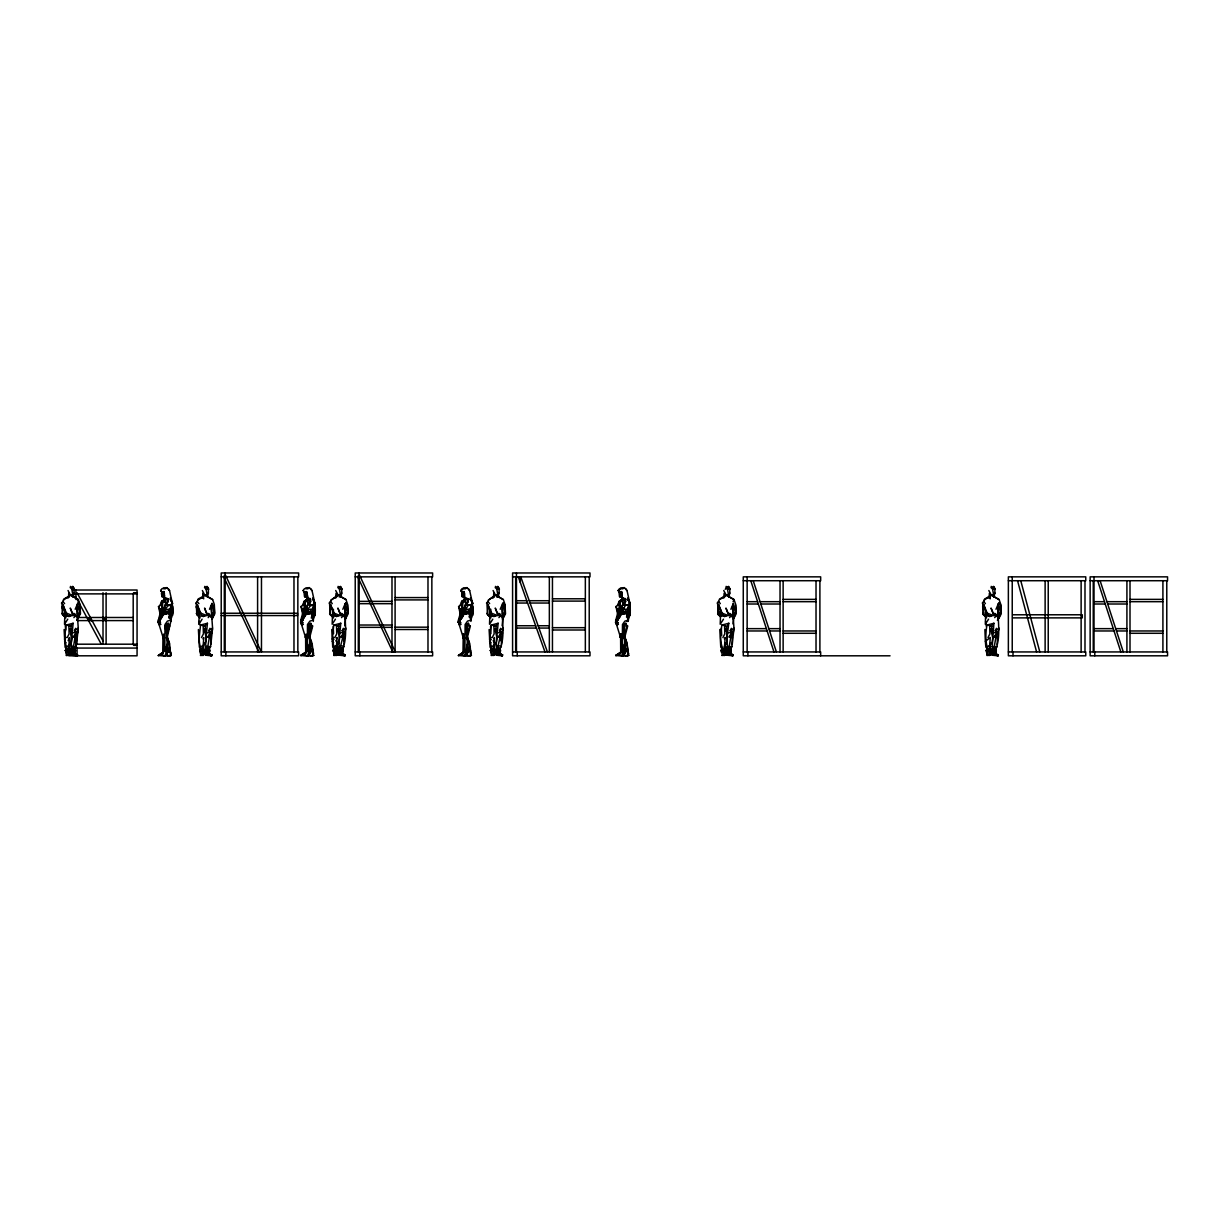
<?xml version="1.0" encoding="UTF-8"?>
<svg xmlns="http://www.w3.org/2000/svg" width="1229" height="1229" viewBox="0 0 1229 1229"><rect width="100%" height="100%" fill="white"/><g stroke="black" fill="none" stroke-linecap="round" stroke-linejoin="round"><path stroke-width="1.5" d="M69.623 651.124L70.545 651.877L70.053 653.92L69.039 655.364L67.149 655.211L65.352 650.494L65.828 649.358L68.117 649.911L68.655 648.912L69.469 637.544L68.148 640.662M333.382 612.334L333.412 609.246M490.74 612.334L490.77 609.246M64.999 611.212L65.89 617.864L62.51 614.623L62.909 604.545L64.999 611.212L64.507 624.24L67.779 619.17M200.189 617.864L196.824 614.623L197.224 604.545L199.298 611.212L198.821 624.24L202.094 619.17M332.644 611.212L333.535 617.864L330.171 614.623L330.57 604.545L332.644 611.212L332.168 624.24L335.44 619.17M490.002 611.212L490.893 617.864L487.529 614.623L487.928 604.545L490.002 611.212L489.526 624.24L492.798 619.17M720.455 616.789L718.212 614.623L718.612 604.545L720.686 611.212L720.209 624.24L723.482 619.17M986.672 617.864L983.308 614.623L983.707 604.545L985.781 611.212L985.305 624.24L988.577 619.17M64.108 629.54L65.076 647.13L67.272 649.926L68.686 655.334L70.529 653.782L77.412 655.81L74.139 652.353L72.45 652.046L72.096 649.496L73.248 647.913L75.107 648.528L75.522 650.878L74.308 653.582L77.504 654.857L77.412 655.81L71.39 655.211L71.62 653.244L76.275 646.638L76.644 637.068M201.464 655.211L199.851 651.8L200.143 649.358L204.844 651.877L203.338 655.364L201.925 654.442L200.419 655.456L203 655.334L204.844 653.782L211.711 655.81L208.438 652.353L206.749 652.046L206.395 649.496L207.547 647.913L209.406 648.528L209.821 650.878L208.623 653.582L211.818 654.857L211.711 655.81L205.689 655.211L205.934 653.244L210.589 646.638L210.958 637.068M337.284 651.124L338.19 651.877L336.685 655.364L335.271 654.442L333.75 655.456L336.347 655.334L338.19 653.782L345.057 655.81L340.756 650.387L341.969 653.582L345.165 654.857L345.057 655.81L339.035 655.211L339.281 653.244L343.936 646.638L344.304 637.068M494.642 651.124L495.548 651.877L494.043 655.364L492.645 654.442L491.124 655.456L493.705 655.334L495.548 653.782L502.415 655.81L498.114 650.387L499.327 653.582L502.523 654.857L502.415 655.81L496.393 655.211L496.639 653.244L501.294 646.638L501.662 637.068M731.347 628.311L730.226 630.707L731.762 632.213L727.568 632.95L728.812 623.272L725.709 628.987C730.149 633.872 724.173 642.828 728.428 647.483L730.011 653.582L733.206 654.857L733.098 655.81L727.076 655.211L727.322 653.244L731.977 646.638L732.346 637.068M987.947 655.211L986.334 651.8L986.626 649.358L991.327 651.877L989.821 655.364L988.408 654.442L986.902 655.456L989.483 655.334L991.327 653.782L998.194 655.81L994.922 652.353L993.232 652.046L992.878 649.496L994.031 647.913L995.889 648.528L996.304 650.878L995.106 653.582L998.301 654.857L998.194 655.81L992.172 655.211L992.417 653.244L997.072 646.638L997.441 637.068M70.161 587.57L71.728 588.906L73.248 597.064L74.047 592.962M204.475 587.57L206.042 588.906L207.563 597.064L208.362 592.962M337.821 587.57L339.388 588.906L340.909 597.064L341.708 592.962M495.179 587.57L496.746 588.906L498.267 597.064L499.066 592.962M725.863 587.57L727.43 588.906L728.951 597.064L729.749 592.962M990.958 587.57L992.525 588.906L994.046 597.064L994.845 592.962M68.855 653.429L70.053 653.92L68.701 647.837L69.331 645.087L66.043 647.099M203.154 653.429L204.367 653.92L203.015 647.837L203.784 637.544L202.939 638.834M336.5 653.429L337.714 653.92L336.362 647.837L337.13 637.544L336.285 638.834M493.874 653.429L495.072 653.92L493.72 647.837L494.488 637.544L493.643 638.834M722.375 655.103L724.726 655.364L723.313 654.442L721.807 655.456L724.726 655.364L725.755 653.92L724.403 647.837L725.171 637.544L724.327 638.834M989.637 653.429L990.851 653.92L989.499 647.837L990.267 637.544L985.366 641.338L985.858 647.13L994.292 655.287L998.301 654.857L997.472 655.81M163.672 634.072L163.242 653.306L161.89 654.796L158.249 655.564L166.683 655.472L167.774 642.613L165.393 625.73L166.622 624.209L167.19 642.06L165.531 655.963L158.649 655.18L163.518 652.031L158.249 655.564M306.144 634.072L305.729 653.306L304.377 654.796L300.736 655.564L309.17 655.472L310.261 642.613L307.88 625.73L309.109 624.209L309.677 642.06L308.018 655.963L301.12 655.18L305.99 652.031L300.736 655.564M463.779 634.072L463.364 653.306L462.012 654.796L458.371 655.564L466.805 655.472L467.896 642.613L466.267 629.294M68.624 597.094L68.747 593.069L68.624 597.094L69.285 594.59L78.333 599.583L79.993 604.422L80.484 613.793L76.659 620.384L80.162 613.056L79.793 604.945L78.195 602.778M336.27 597.094L336.393 593.069L336.27 597.094L336.93 594.59L345.994 599.583L347.638 604.422L348.145 613.793L345.61 618.602L344.75 625.73M493.628 597.094L493.766 593.069L493.628 597.094L494.304 594.59L503.352 599.583L505.011 604.422L505.503 613.793L502.968 618.602L502.108 625.73M724.311 597.094L724.449 593.069L724.311 597.094L724.987 594.59L734.036 599.583L735.695 604.422L736.186 613.793L733.652 618.602L733.006 623.948M306.635 635.577L306.513 639.126L305.222 636.991L306.405 638.204M71.39 655.211L70.529 653.782L71.174 650.817L68.117 649.911L72.619 654.996M206.933 654.996L205.381 653.26L205.473 650.817L202.432 649.911L202.954 648.912L205.473 650.817M339.035 655.211L338.19 653.782L338.82 650.817L335.778 649.911L340.279 654.996M496.393 655.211L495.548 653.782L496.178 650.817L493.136 649.911L497.637 654.996M732.376 655.81L732.837 655.042L729.826 652.353L728.136 652.046L727.783 649.496L728.935 647.913L730.794 648.528L731.209 650.878L730.011 653.582L732.376 655.81L733.206 654.857L728.321 654.996L726.769 653.26L726.861 650.817L721.531 649.358L721.239 651.8L722.852 655.211M993.416 654.996L991.864 653.26L991.957 650.817L988.915 649.911L989.437 648.912L991.957 650.817M62.51 614.623L61.942 603.562L63.893 598.969L68.409 596.587L63.432 600.09M162.151 612.242L163.872 613.317L159.801 620.199L158.787 619.646L162.151 612.242L161.813 601.181C163.795 609.231 157.266 616.451 158.664 623.933L160.922 624.47M196.824 614.623L196.256 603.562L198.207 598.969L202.724 596.587L203.062 593.069L203.676 598.861M304.638 612.242L306.359 613.317L302.288 620.199L301.274 619.646L304.638 612.242L304.3 601.181C306.267 609.231 299.753 616.451 301.151 623.933L303.409 624.47M470.43 597.847L472.766 603.27L471.706 605.052L464.946 605.175C464.716 609.338 463.794 620.046 458.893 619.646L462.273 612.242L461.92 601.181C463.901 609.231 457.388 616.451 458.786 623.933L461.044 624.47M627.789 597.847L630.124 603.27L629.064 605.052L622.304 605.175C622.074 609.338 621.167 620.046 616.267 619.646L619.631 612.242L619.293 601.181C621.259 609.231 614.746 616.451 616.144 623.933L618.402 624.47M983.308 614.623L982.739 603.562L984.69 598.969L989.207 596.587L989.545 593.069L990.159 598.861L989.207 596.587L984.229 600.09M76.536 644.411L78.164 629.279L76.736 632.489M164.071 611.858L164.824 605.175L167.067 604.468L168.542 605.667L171.584 605.052L172.459 603.777L170.324 597.847M210.85 644.411L212.479 629.279L211.035 632.489M312.796 597.847L314.947 603.777L314.071 605.052L311.029 605.667L309.554 604.468L307.311 605.175L306.559 611.858M344.197 644.411C347.484 630.754 343.813 616.943 345.334 603.439L347.346 613.025L345.61 618.602M501.555 644.411C504.842 630.754 501.171 616.943 502.692 603.439L504.704 613.025L502.968 618.602M732.238 644.411L733.867 629.279L731.716 634.087M997.333 644.411C1000.621 630.754 996.949 616.943 998.47 603.439L1000.483 613.025L997.456 620.384L1000.252 614.515M75.66 628.311L74.523 630.707L76.06 632.213L71.881 632.95L70.744 631.537L71.113 625.377L73.126 623.272L71.144 643.95L73.095 650.387L75 651.554L75.169 653.459L74.308 653.582L75.399 655.134L77.504 654.857L76.69 655.81M209.959 628.311L208.838 630.707L210.374 632.213L206.18 632.95L205.043 631.537L205.427 625.377L207.424 623.272L205.458 643.95L207.409 650.387L209.314 651.554L209.483 653.459L208.623 653.582L209.713 655.134L211.818 654.857L210.989 655.81M343.306 628.311L342.169 630.707L343.721 632.213L339.527 632.95L338.39 631.537L338.774 625.377L340.771 623.272L338.789 643.95L339.096 646.623L341.493 649.066M500.679 628.311L499.542 630.707L501.079 632.213L496.885 632.95L495.748 631.537L496.132 625.377L498.129 623.272L496.163 643.95L496.455 646.623L498.866 649.066M996.442 628.311L995.321 630.707L996.857 632.213L992.663 632.95L991.526 631.537L991.911 625.377L993.908 623.272L992.233 646.623L993.524 647.483L993.892 650.387L995.797 651.554L995.966 653.459L995.106 653.582L996.197 655.134L998.301 654.857M164.794 651.493L165.009 624.516L167.405 621.121L171.123 620.015L167.359 636.914L171.277 655.426L167.728 656.025M307.281 651.493L307.496 624.516L309.892 621.121L313.61 620.015M464.915 651.493L465.13 624.516L467.527 621.121L471.245 620.015M622.273 651.493L622.488 624.516L624.885 621.121L628.603 620.015M727.568 632.95L726.431 631.537L726.6 628.68M163.841 639.91L158.556 622.934L164.302 613.194L164.824 605.175M306.313 639.91L301.044 622.934L306.789 613.194L307.311 605.175M463.947 639.91L458.678 622.934L464.424 613.194L464.946 605.175M623.625 629.294L625.254 642.613L624.163 655.472L615.729 655.564L619.37 654.796L620.983 652.031L621.306 639.91L616.036 622.934L621.782 613.194L622.304 605.175M165.562 650.141L165.823 646.562M200.988 655.103L203.338 655.364L201.571 649.926L199.375 647.13L198.407 629.54M308.049 650.141L308.31 646.562M334.334 655.103L336.685 655.364L334.918 649.926L332.721 647.13L331.753 629.54M491.692 655.103L494.043 655.364L492.276 649.926L490.079 647.13L489.111 629.54M724.542 653.429L725.755 653.92L726.231 651.877L723.82 649.911L726.769 653.26L724.388 655.334L722.959 649.926L720.762 647.13L719.795 629.54M987.471 655.103L989.821 655.364L988.055 649.926C985.212 642.275 985.489 632.981 986.979 625.054L993.908 623.272M171.261 600.305C172.92 605.805 174.119 614.039 170.355 620.015M313.748 600.305C315.407 605.805 316.606 614.039 312.842 620.015M469.693 599.168L471.383 600.305C473.042 605.805 474.24 614.039 470.461 620.015M627.051 599.168L628.741 600.305C630.615 606.327 631.552 615.299 627.051 621.597M69.792 642.859L69.101 650.556L70.698 650.187L72.357 647.176L71.436 646.623L76.275 646.638M204.106 642.859L203.415 650.556L209.406 648.528L209.314 651.554L205.934 653.244C196.056 647.883 199.897 633.995 200.496 625.054L207.424 623.272M725.494 642.859L724.803 650.556L730.794 648.528L730.871 653.459L730.011 653.582M990.589 642.859L989.898 650.556L995.889 648.528L995.797 651.554L992.417 653.244L995.966 653.459M166.514 632.658L167.205 625.838L169.556 626.037L166.514 636.1M309.186 630.953L309.693 625.838L312.043 626.037L309.001 636.1M466.467 634.364L467.327 625.838L469.662 626.037L466.621 636.1M623.656 636.069L624.685 625.838L627.036 626.037L623.487 637.774L626.421 641.523L628.756 655.426L625.208 656.025M158.172 619.954L158.556 622.934L160.108 620.046L159.355 622.442L160.615 622.888L158.003 622.166L159.785 620.906L159.125 624.716L160.108 620.046L158.787 619.646L160.308 620.292M302.273 620.906L300.49 622.166L302.365 622.043L301.612 624.716L302.595 620.046L301.274 619.646L302.795 620.292M458.11 622.166L459.677 621.797L460.721 622.888L458.11 622.166L459.907 620.906L459.247 624.716L460.23 620.046L458.893 619.646M615.483 622.166L617.035 621.797L618.079 622.888L615.483 622.166L617.265 620.906L616.605 624.716L617.588 620.046L616.267 619.646M172.459 603.777L169.556 590.642L166.929 587.646L165.239 588.845L162.074 588.568L160.676 590.458L161.383 591.779L164.025 591.61L165.132 602.318L167.067 604.468L167.743 598.584L166.038 598.477L165.132 602.318L166.33 604.729L171.584 605.052L170.124 605.344M314.947 603.777L312.043 590.642L309.416 587.646L307.726 588.845L304.562 588.568L303.164 590.458L303.87 591.779L306.513 591.61L307.619 602.318L309.554 604.468L310.23 598.584L308.525 598.477L307.619 602.318L308.817 604.729L314.071 605.052L312.612 605.344M310.015 629.018L310.384 625.576M472.581 603.777L469.678 590.642L467.035 587.646L465.361 588.845L462.196 588.568L460.798 590.458L461.505 591.779L464.147 591.61L465.253 602.318L467.189 604.468L467.865 598.584L466.16 598.477L465.253 602.318L466.452 604.729L471.706 605.052L470.246 605.344M629.939 603.777L627.036 590.642L624.409 587.646L622.719 588.845L619.554 588.568L618.156 590.458L618.863 591.779L621.505 591.61L622.611 602.318L624.547 604.468L625.223 598.584L623.518 598.477L622.611 602.318L623.81 604.729L629.064 605.052L627.604 605.344M464.147 639.126L462.857 636.991L463.318 633.688M621.505 639.126L620.215 636.991L620.676 633.688M71.144 643.95L71.958 638.051L70.022 628.987L70.913 628.68M205.458 643.95L206.272 638.051L204.321 628.987L205.212 628.68M338.789 643.95L339.603 638.051L337.668 628.987L338.559 628.68M496.163 643.95L496.977 638.051L495.026 628.987L495.917 628.68M726.846 643.95L727.015 631.506M991.941 643.95L992.755 638.051L990.804 628.987L991.695 628.68M66.197 654.304L66.504 652.077L65.352 650.494L71.174 650.817M200.496 654.304L200.803 652.077L199.666 650.494L204.321 650.233L203.015 647.837M333.842 654.304L334.15 652.077L332.998 650.494L334.027 648.344M491.201 654.304L491.523 652.077L490.371 650.494L491.385 648.344M986.979 654.304L987.286 652.077L986.15 650.494L990.804 650.233L989.499 647.837M163.242 653.306L163.119 636.499M305.729 653.306L305.606 636.499M463.364 653.306L463.241 636.499M620.722 653.306L620.599 636.499M167.067 604.468L167.881 598.953L166.038 598.477L167.697 599.383M309.554 604.468L310.353 598.953L308.525 598.477L310.184 599.383M467.189 604.468L467.988 598.953L466.16 598.477L467.819 599.383M624.547 604.468L625.346 598.953L623.518 598.477L625.177 599.383M74.57 650.31L73.248 647.913L75.03 637.682L77.535 632.92L78.257 628.111L76.782 607.187L77.688 603.439L79.685 613.025L77.949 618.602M208.884 650.31L207.547 647.913L209.345 637.682L211.834 632.92L212.571 628.111L211.096 607.187L211.987 603.439L214 613.025L212.264 618.602L214.798 613.793L214.307 604.422L212.648 599.583L203.599 594.59L202.923 597.094L197.746 600.09M730.272 650.31L728.935 647.913L730.733 637.682L733.221 632.92L733.959 628.111L732.484 607.187L733.375 603.439L735.388 613.025L733.652 618.602M303.778 615.314L304.224 612.411L300.997 606.527L303.993 604.729L308.126 597.786L306.513 591.61L306.927 599.353M170.14 653.213L169.663 643.581L166.806 635.915L167.359 636.914L166.007 637.774M312.627 653.213L311.92 648.881L309.293 654.427L311.244 649.511L309.124 644.764L309.846 652.399L311.244 649.511L313.764 655.426L310.215 656.025M470.261 653.213L470.584 651.124M627.62 653.213L627.942 651.124M342.691 637.682L341.155 637.006L345.18 632.92L342.691 637.682L339.742 649.496L340.095 652.046L342.83 653.459L341.969 653.582L343.168 650.878L342.753 648.528L340.894 647.913L342.23 650.31M500.049 637.682L498.513 637.006L502.553 632.92L500.049 637.682L497.115 649.496L497.453 652.046L500.188 653.459L499.327 653.582L500.526 650.878L500.111 648.528L498.252 647.913L499.588 650.31M995.828 637.682L994.292 637.006L998.317 632.92L995.828 637.682L994.031 647.913L995.367 650.31M71.42 648.651L71.774 646.715L72.726 647.483M334.81 655.211L332.998 650.494L336.761 650.556C340.802 650.11 337.529 643.259 343.936 646.638M492.168 655.211L490.371 650.494L494.119 650.556C498.175 650.11 494.888 643.259 501.294 646.638M720.609 609.645L719.933 613.332L720.44 611.596L721.423 612.334M70.744 631.537L71.359 628.557M205.043 631.537L205.673 628.557M338.39 631.537L339.02 628.557M495.748 631.537L496.378 628.557M726.431 631.537L727.061 628.557M991.526 631.537L992.156 628.557M459.631 619.339L460.322 616.175M616.989 619.339L617.68 616.175M465.069 652.876L465.683 650.141M622.427 652.876L623.042 650.141M312.75 625.899L309.846 636.914L313.579 653.444L312.458 655.994M470.384 625.899L467.481 636.914L471.398 655.426L467.85 656.025M627.742 625.899L624.839 636.914L626.421 641.523M169.049 617.112L170.447 611.95L172.659 615.222L172.674 606.803L171.323 603.854M311.536 617.112L312.934 611.95L315.146 615.222L315.146 606.803L313.81 603.854M469.171 617.112L470.569 611.95L472.781 615.222L472.781 606.803L471.444 603.854M626.529 617.112L627.927 611.95L630.139 615.222L630.154 606.803L628.802 603.854M169.971 655.994L171.092 653.444L168.757 649.511L166.806 654.427L168.757 649.511L166.637 644.764L167.359 652.399L168.342 652.276M470.092 655.994L471.214 653.444L468.879 649.511L466.928 654.427L468.879 649.511L466.759 644.764L467.481 652.399L468.464 652.276M627.451 655.994L628.572 653.444L626.237 649.511L624.286 654.427L626.237 649.511L624.117 644.764L624.839 652.399L625.822 652.276M160.277 614.761L158.51 606.527L161.506 604.729L165.638 597.786L163.672 600.474L165.423 599.644M198.545 613.332L199.052 611.596L200.035 612.334M302.764 614.761L300.997 606.527M460.399 614.761L458.617 606.527L461.612 604.729L465.76 597.786M617.757 614.761L615.99 606.527L618.986 604.729L623.118 597.786M985.028 613.332L985.535 611.596L986.518 612.334M732.069 615.775L733.114 612.349L732.73 605.866M301.842 622.442L303.087 622.888L301.397 621.014L302.196 625.039M75.43 642.352L76.859 637.836M169.617 612.718L171.799 606.066L166.944 612.58L169.617 612.718L171.799 606.066M312.105 612.718L314.271 606.066L309.431 612.58L312.105 612.718L314.271 606.066M343.567 640.847L344.519 637.836M469.739 612.718L471.905 606.066L467.066 612.58L469.739 612.718L471.905 606.066M500.925 640.847L501.878 637.836M627.097 612.718L629.263 606.066L624.424 612.58L627.097 612.718L629.263 606.066M73.126 623.272L66.197 625.054C64.615 635.485 62.787 649.096 73.494 655.287L77.504 654.857M340.771 623.272L333.842 625.054C332.276 635.485 330.447 649.096 341.155 655.287L345.165 654.857L344.335 655.81M498.129 623.272L491.216 625.054C489.634 635.485 487.805 649.096 498.513 655.287L502.523 654.857L501.693 655.81M728.812 623.272L721.884 625.054C720.317 635.485 718.489 649.096 729.196 655.287L733.206 654.857M163.703 596.726L163.242 595.973L164.671 598.6L163.672 600.474L164.763 598.646L163.703 596.726L162.136 596.649L163.657 592.332M307.895 599.644L306.159 600.474L307.235 598.646L306.19 596.726L304.623 596.649L306.144 592.332M463.272 593.776L462.258 596.649L463.809 596.726L464.869 598.646L463.779 600.474L465.53 599.644M620.63 593.776L619.616 596.649L621.183 596.726L622.227 598.646L621.152 600.474L622.888 599.644M168.849 618.095L171.046 611.95L170.8 606.204M311.321 618.095L313.533 611.95L313.211 604.299M469.509 616.559L471.153 611.95L470.922 606.204M626.867 616.559L628.526 611.95L628.28 606.204M303.164 590.458L304.377 592.148L304.623 596.649L307.066 595.712M462.012 592.148L462.258 596.649L462.012 592.148L460.798 590.458M619.37 592.148L619.616 596.649L619.37 592.148L618.156 590.458M170.017 618.325L172.89 612.119M312.504 618.325L315.377 612.119M470.139 618.325L473.011 612.119M627.497 618.325L630.369 612.119M167.574 599.721L167.881 598.953L168.127 601.949L167.743 598.584M310.061 599.721L310.353 598.953L310.614 601.949L310.23 598.584M467.681 599.721L467.988 598.953L468.249 601.949L467.865 598.584M625.054 599.721L625.346 598.953L625.607 601.949L625.223 598.584M68.686 655.334L70.099 651.785M203 655.334L204.413 651.785M336.347 655.334L337.76 651.785M493.705 655.334L495.118 651.785M724.388 655.334L725.801 651.785M989.483 655.334L990.897 651.785M331.093 600.09L336.07 596.587L331.093 600.09L329.602 603.562L330.171 614.623M488.451 600.09L493.428 596.587L488.451 600.09L486.961 603.562L487.529 614.623M202.954 646.715L203.63 645.087L200.358 647.099M724.342 646.715L725.018 645.087M989.437 646.715L990.113 645.087L986.841 647.099M75.184 609.292L77.688 603.439M209.498 609.292L211.987 603.439M342.83 609.292L345.334 603.439M500.203 609.292L502.692 603.439M730.886 609.292L733.375 603.439M995.982 609.292L998.47 603.439M158.556 622.934L162.689 613.624L162.581 602.579L161.245 602.087L163.488 599.906M300.659 619.954L301.044 622.934L305.176 613.624L305.069 602.579L303.732 602.087L305.975 599.906M458.279 619.954L458.678 622.934L462.811 613.624L462.688 602.579L461.367 602.087L463.61 599.906M615.652 619.954L616.036 622.934L620.169 613.624L620.061 602.579L618.725 602.087L620.968 599.906M733.083 601.703L734.036 599.583L726.124 595.005L723.758 590.534M160 605.236L161.813 601.181M302.472 605.236L304.3 601.181M344.381 632.489L345.825 629.279M460.107 605.236L461.92 601.181M501.739 632.489L503.183 629.279M617.465 605.236L619.293 601.181M997.518 632.489L998.962 629.279M74.262 648.927L73.141 651.401L72.096 649.496M208.577 648.927L207.44 651.401L206.395 649.496M341.923 648.927L340.786 651.401L339.742 649.496M499.281 648.927L498.144 651.401L497.115 649.496M729.965 648.927L728.828 651.401L727.783 649.496M995.06 648.927L993.923 651.401L992.878 649.496M204.997 650.187L206.749 652.046L204.859 650.371L206.672 647.176L205.75 646.623L210.589 646.638M726.385 650.187L728.136 652.046L726.247 650.371L727.46 646.715L727.122 648.651L729.534 649.066M991.48 650.187L993.232 652.046L991.342 650.371L993.155 647.176L992.233 646.623L997.072 646.638M210.82 616.912L212.156 614.131M211.665 618.909L213.769 614.515M345.011 618.909L347.822 613.056L347.454 604.945L345.841 602.778M502.384 618.909L505.18 613.056L504.812 604.945L503.214 602.778M732.207 616.912L734.205 612.733M733.052 618.909L735.157 614.515M67.211 637.574L69.101 633.903L68.87 625.622L66.197 625.054M201.51 637.574L203.415 633.903L203.184 625.622L200.496 625.054M334.856 637.574L336.761 633.903L336.531 625.622L333.842 625.054M492.23 637.574L494.119 633.903L493.889 625.622L491.216 625.054M722.898 637.574L724.803 633.903L724.572 625.622L721.884 625.054M987.993 637.574L989.898 633.903L989.668 625.622L986.979 625.054M998.747 618.602L1001.282 613.793L1000.79 604.422L999.131 599.583L990.082 594.59L989.207 596.587M306.19 596.726L305.729 595.973L307.142 598.6L306.159 600.474L308.126 597.786M463.779 600.474L464.777 598.6L463.364 595.973L463.809 596.726M75.03 637.682L73.494 637.006L76.06 632.213M209.345 637.682L207.809 637.006L210.374 632.213M301.044 622.934L302.595 620.046L301.888 622.12M341.155 637.006L343.721 632.213M458.678 622.934L460.23 620.046L459.477 622.442L459.031 621.014L459.815 625.039M498.513 637.006L501.079 632.213M616.036 622.934L617.588 620.046L616.835 622.442L616.39 621.014L617.188 625.039M730.733 637.682L729.196 637.006L731.762 632.213M994.292 637.006L996.857 632.213M66.366 648.344L65.828 649.358L67.749 651.001M200.68 648.344L200.143 649.358L202.048 651.001M722.068 648.344L721.531 649.358L723.435 651.001M987.164 648.344L986.626 649.358L988.531 651.001M168.219 605.129L164.778 610.367L169.771 615.207M310.691 605.129L307.265 610.367L312.258 615.207M469.893 615.207L464.9 610.367L468.326 605.129M627.251 615.207L622.258 610.367L625.684 605.129M621.152 600.474L622.227 598.646L620.722 595.973L621.183 596.726M339.066 648.651L339.419 646.715L340.372 647.483M496.439 648.651L496.793 646.715L497.745 647.483M461.443 590.657L463.502 587.892L467.035 587.646M618.801 590.657L620.86 587.892L624.409 587.646M73.909 617.634L75.691 615.314L74.723 613.64L72.45 613.379L70.253 608.063L72.48 614.054L77.473 617.388M208.208 617.634L209.99 615.314L209.038 613.64L206.764 613.379L204.552 608.063L206.795 614.054L211.787 617.388M341.554 617.634L343.337 615.314L342.384 613.64L340.11 613.379L337.898 608.063L340.141 614.054L345.134 617.388M498.928 617.634L500.695 615.314L499.742 613.64L497.468 613.379L495.256 608.063L497.499 614.054L502.492 617.388M729.596 617.634L731.378 615.314L730.425 613.64L728.152 613.379L725.94 608.063L728.183 614.054L733.175 617.388M994.691 617.634L996.473 615.314L995.521 613.64L993.247 613.379L991.035 608.063L993.278 614.054L998.271 617.388M67.887 598.139L70.422 595.005L72.25 594.606L73.248 597.064M202.201 598.139L204.736 595.005L206.549 594.606L207.563 597.064M335.548 598.139L338.083 595.005L339.895 594.606L340.909 597.064M492.906 598.139L495.441 595.005L497.253 594.606L498.267 597.064M723.589 598.139L726.124 595.005L727.937 594.606L728.951 597.064M988.684 598.139L991.219 595.005L993.032 594.606L994.046 597.064M333.919 639.264L332.229 641.338L333.689 642.736M491.277 639.264L489.588 641.338L491.047 642.736M64.522 639.111L66.089 637.344M332.168 639.111L333.75 637.344M489.526 639.111L491.108 637.344M458.371 655.564L463.625 652.031L458.755 655.18L465.653 655.963L467.312 642.06L466.298 624.639L468.433 623.318L469.662 626.037M615.729 655.564L620.983 652.031L616.113 655.18L623.011 655.963L624.67 642.06L623.656 624.639L625.791 623.318L627.036 626.037M75.169 653.459L71.62 653.244L75.522 650.878M208.438 652.353L209.821 650.878M342.83 653.459L339.281 653.244L343.168 650.878M500.188 653.459L496.639 653.244L500.526 650.878M730.871 653.459L727.322 653.244L731.209 650.878M994.922 652.353L996.304 650.878M73.494 637.006L77.535 632.92M207.809 637.006L211.834 632.92M729.196 637.006L733.221 632.92M69.331 650.003L71.267 648.067L71.267 631.03M202.432 649.911L204.844 651.877L205.689 655.211M726.769 653.26L725.755 653.92M988.915 649.911L991.327 651.877L992.172 655.211M61.45 603.086L63.048 601.611L64.615 603.639M74.139 652.353L75.107 648.528L73.156 648.728L73.848 649.066M195.764 603.086L197.362 601.611L198.929 603.639M329.095 603.086L330.709 601.611L332.276 603.639M341.785 652.353L342.753 648.528L340.802 648.728M486.469 603.086L488.067 601.611L489.634 603.639M499.143 652.353L500.111 648.528L498.16 648.728M717.152 603.086L718.75 601.611L720.317 603.639M729.826 652.353L730.702 651.554L728.797 650.387M982.248 603.086L983.845 601.611L985.412 603.639M304.224 612.411L303.21 613.256L302.057 609.369L304.224 612.411L302.611 611.812M461.858 612.411L460.844 613.256L459.692 609.369L461.858 612.411L460.23 611.812M619.216 612.411L618.202 613.256L617.05 609.369L619.216 612.411L617.603 611.812M339.327 597.017L340.786 595.881M496.7 597.017L498.16 595.881M66.689 655.103L69.039 655.364L66.105 655.456L67.149 655.211M720.378 599.214L724.111 596.587L719.595 598.969L717.644 603.562L718.212 614.623M74.523 630.707L78.257 628.111M208.838 630.707L212.571 628.111M342.169 630.707L345.917 628.111M499.542 630.707L503.276 628.111M730.226 630.707L733.959 628.111M995.321 630.707L999.054 628.111M70.053 653.92L71.082 653.26M204.367 653.92L205.381 653.26M337.714 653.92L338.728 653.26M495.072 653.92L496.086 653.26M990.851 653.92L991.864 653.26M308.494 637.774L309.846 636.914L309.293 635.915L312.151 643.581L313.011 651.047L311.92 648.881M623.487 637.774L624.839 636.914L624.286 635.915L627.143 643.581L628.004 651.047L626.913 648.881M166.176 624.639L168.312 623.318L169.556 626.037M308.663 624.639L310.799 623.318L312.043 626.037M166.314 624.562L168.312 623.318M308.786 624.562L310.799 623.318M333.689 647.099L336.976 645.087L336.3 648.912L338.82 650.817M466.421 624.562L468.433 623.318M491.062 647.099L494.335 645.087L493.659 648.912L496.178 650.817M623.779 624.562L625.791 623.318M725.171 589.244L726.155 588.722M211.818 654.857L207.809 655.287L205.934 653.244L209.483 653.459M163.38 587.892L166.929 587.646M305.867 587.892L309.416 587.646M160.676 590.458L161.89 592.148L162.136 596.649L164.578 595.712M164.778 610.367L168.327 609.154M307.265 610.367L310.814 609.154M464.9 610.367L468.449 609.154M622.258 610.367L625.807 609.154M466.574 608.294L463.087 609.476L459.723 608.801L458.617 606.527M623.933 608.294L620.461 609.476L617.081 608.801L615.99 606.527M722.191 652.077L721.054 650.494L726.861 650.817M162.689 613.624L164.302 613.194M305.176 613.624L306.789 613.194M462.811 613.624L464.424 613.194M620.169 613.624L621.782 613.194M75.691 615.314L65.828 616.128M209.99 615.314L200.143 616.128M343.337 615.314L333.489 616.128M500.695 615.314L490.847 616.128M731.378 615.314L721.531 616.128M996.473 615.314L986.626 616.128M161.445 655.257L158.94 655.026M303.932 655.257L301.412 655.026M461.566 655.257L459.047 655.026M618.924 655.257L616.405 655.026M163.949 655.81L171.277 655.426M306.436 655.81L313.764 655.426M464.07 655.81L471.398 655.426M621.428 655.81L628.756 655.426M159.355 622.442L158.91 621.014L159.555 621.797M164.179 614.439L167.221 613.701L164.148 611.919M306.666 614.439L309.708 613.701L306.635 611.919M464.301 614.439L467.343 613.701L464.27 611.919M621.659 614.439L624.701 613.701L621.628 611.919M345.165 654.857L343.06 655.134L341.969 653.582M502.523 654.857L500.418 655.134L499.327 653.582M163.488 607.664L164.717 607.51M463.594 607.664L464.823 607.51M620.968 607.664L622.197 607.51M79.685 613.025L77.319 613.317L78.287 617.496M214 613.025L211.618 613.317L212.602 617.496M347.346 613.025L344.965 613.317L345.933 617.496M504.704 613.025L502.323 613.317L503.306 617.496M735.388 613.025L733.006 613.317L733.99 617.496M1000.483 613.025L998.102 613.317L999.085 617.496M221.22 576.847L298.616 576.847L298.616 572.975L221.22 572.975L221.22 655.81L298.616 655.81L298.616 651.938L221.22 651.938M355.227 576.847L432.623 576.847L432.623 572.975L355.227 572.975L355.227 655.81L432.623 655.81L432.623 651.938L355.227 651.938M512.585 576.847L589.997 576.847L589.997 572.975L512.585 572.975L512.585 655.81L589.997 655.81L589.997 651.938L512.585 651.938M743.268 580.718L820.665 580.718L820.665 576.847L743.268 576.847L743.268 655.81L890.042 655.81M1008.364 580.718L1085.76 580.718L1085.76 576.847L1008.364 576.847L1008.364 655.81L1085.76 655.81L1085.76 651.938L1008.364 651.938M1090.138 580.718L1167.55 580.718L1167.55 576.847L1090.138 576.847L1090.138 655.81L1167.55 655.81L1167.55 651.938L1090.138 651.938M72.818 590.012L137.064 590.012L137.064 655.81L69.331 655.81M73.018 592.716L74.17 592.716L74.17 593.884M72.818 593.884L137.064 593.884M395.093 597.586L427.984 597.586M552.451 598.784L585.342 598.784M783.134 599.368L816.025 599.368M1130.004 599.368L1162.911 599.368M395.093 599.906L427.984 599.906M516.457 600.72L526.78 600.72M529.238 600.72L549.348 600.72M552.451 601.104L585.342 601.104M359.098 601.365L391.99 601.365M747.14 601.688L757.602 601.688M760.044 601.688L780.031 601.688M783.134 601.688L816.025 601.688M1094.01 601.688L1104.487 601.688M1106.93 601.688L1126.916 601.688M1130.004 601.688L1162.911 601.688M516.457 603.04L527.594 603.04M530.068 603.04L549.348 603.04M359.098 603.685L391.99 603.685M747.14 604.007L758.37 604.007M760.812 604.007L780.031 604.007M1094.01 604.007L1105.24 604.007M1107.682 604.007L1126.916 604.007M221.22 613.24L297.464 613.24L297.464 615.56L221.22 615.56M1012.942 614.777L1082.288 614.777L1082.288 617.88L1012.942 617.88M77.734 617.496L88.027 617.496L89.825 620.829L88.672 620.829M133.193 617.496L104.941 617.496L104.941 620.584L133.193 620.584M77.719 620.584L88.534 620.584M92.052 620.584L104.173 620.584L104.173 617.496L89.225 617.496L91.023 620.829L92.175 620.829M359.098 625.023L391.99 625.023M516.457 625.745L535.66 625.745M538.118 625.745L549.348 625.745M359.098 627.343L391.99 627.343M395.093 627.174L427.984 627.174M552.451 627.681L585.342 627.681M516.457 628.065L536.474 628.065M538.947 628.065L549.348 628.065M747.14 628.649L766.389 628.649M768.832 628.649L780.031 628.649M1094.01 628.649L1113.259 628.649M1115.702 628.649L1126.916 628.649M395.093 629.509L427.984 629.509M552.451 630.001L585.342 630.001M747.14 630.969L767.142 630.969M769.584 630.969L780.031 630.969M783.134 630.969L816.025 630.969M1094.01 630.969L1114.027 630.969M1116.47 630.969L1126.916 630.969M1130.004 630.969L1162.911 630.969M783.134 633.288L816.025 633.288M1130.004 633.288L1162.911 633.288M75.921 644.196L137.064 644.196M74.17 648.067L137.064 648.067M743.268 651.938L820.665 651.938L820.665 655.81M731.977 646.638L727.138 646.623L728.428 647.483M999.131 599.583L991.219 595.005L988.853 590.534M503.352 599.583L495.441 595.005L493.075 590.534M345.994 599.583L338.083 595.005L335.717 590.534M212.648 599.583L204.736 595.005L202.37 590.534M78.333 599.583L70.422 595.005L68.056 590.534M992.525 588.906L995.198 589.244L993.493 586.341L994.875 588.599L994.875 593.33M727.43 588.906L730.103 589.244L728.398 586.341L729.78 588.599L729.78 593.33M496.746 588.906L499.42 589.244L497.714 586.341L499.097 588.599L499.097 593.33M339.388 588.906L342.061 589.244L340.356 586.341L341.739 588.599L341.739 593.33M206.042 588.906L208.715 589.244L207.01 586.341L208.392 588.599L208.392 593.33M71.728 588.906L74.416 589.244L72.695 586.341L74.078 588.599L74.093 593.33M302.088 608.801L305.468 609.476M158.51 606.527L159.601 608.801L162.981 609.476M994.261 588.015L991.188 586.417M729.166 588.015L726.093 586.417M498.482 588.015L495.41 586.417M341.124 588.015L338.052 586.417M207.778 588.015L204.705 586.417M73.479 588.015L70.391 586.417M986.15 650.494L987.978 650.986M721.054 650.494L722.882 650.986M490.371 650.494L492.199 650.986M332.998 650.494L334.841 650.986M199.666 650.494L201.495 650.986M65.352 650.494L67.196 650.986M989.668 625.622L991.834 626.391M724.572 625.622L726.738 626.391M493.889 625.622L496.055 626.391M336.531 625.622L338.697 626.391M203.184 625.622L205.351 626.391M68.87 625.622L71.036 626.391M620.783 612.979L623.902 614.116L621.352 612.057M616.835 622.442L618.079 622.888M463.425 612.979L466.544 614.116L463.994 612.057M459.477 622.442L460.721 622.888M305.791 612.979L308.909 614.116L306.359 612.057M163.303 612.979L166.422 614.116L163.887 612.057M160.123 611.812L161.736 612.411L160.722 613.256L159.586 609.369L161.736 612.411L159.601 608.801M986.503 612.841L992.295 615.191L989.714 616.62L987.947 614.961L983.707 604.545M721.408 612.841L727.199 615.191L724.618 616.62L722.852 614.961L718.612 604.545M490.724 612.841L496.516 615.191L493.935 616.62L492.168 614.961L487.928 604.545M333.366 612.841L339.158 615.191L336.562 616.62L334.81 614.961L330.57 604.545M200.02 612.841L205.811 615.191L203.231 616.62L201.464 614.961L197.224 604.545M65.721 612.841L71.497 615.191L68.916 616.62L67.149 614.961L62.909 604.545M994.63 649.066L992.218 648.651L992.556 646.715L993.524 647.483M208.147 649.066L205.735 648.651L206.073 646.715L207.04 647.483M728.321 654.996L726.231 653.782L727.076 655.211M622.12 654.227L624.163 655.472M464.746 654.227L466.805 655.472M619.631 612.242L621.352 613.317M462.273 612.242L463.978 613.317M304.377 592.148L304.623 596.649M495.564 650.371L497.453 652.046L495.702 650.187M338.205 650.371L340.095 652.046L338.344 650.187M70.56 650.371L72.45 652.046L70.698 650.187M64.569 641.338L66.028 642.736M724.342 648.912L725.709 650.233L724.403 647.837M68.655 648.912L70.022 650.233L68.701 647.837M620.215 636.991L621.398 638.204M462.857 636.991L464.04 638.204M163.918 638.204L162.75 636.991L164.025 639.126M985.535 611.596L987.886 614.085M199.052 611.596L201.402 614.085M64.231 613.332L66.52 615.76M982.724 613.394L985.443 616.559M717.628 613.394L720.363 616.559M486.945 613.394L489.68 616.559M329.587 613.394L332.306 616.559M196.241 613.394L198.96 616.559M61.942 613.394L64.661 616.559M65.721 612.334L67.257 614.131M469.063 641.523L466.114 637.774L467.481 636.914L466.928 635.915L469.77 643.581L470.646 651.047L469.555 648.881M309.462 639.034L311.429 641.523M166.99 639.034L168.941 641.523M493.152 640.662L494.811 642.859L494.119 650.556L495.041 650.233L493.72 647.837M335.794 640.662L337.453 642.859L336.761 650.556L337.668 650.233L336.362 647.837M998.993 602.778L1000.59 604.945L1000.959 613.056M627.435 599.23L630.124 603.27M470.077 599.23L472.766 603.27M312.443 599.23L315.131 603.27M169.955 599.23L172.644 603.27M626.498 612.073L627.727 613.962L628.28 621.428M469.14 612.073L470.369 613.962L470.922 621.428M311.505 612.073L312.734 613.962L313.287 621.428M169.018 612.073L170.247 613.962L170.8 621.428M625.853 588.768L627.036 590.642M468.495 588.768L469.678 590.642M310.86 588.768L312.043 590.642M168.373 588.768L169.556 590.642M617.081 608.801L618.51 611.212M459.723 608.801L461.152 611.212M77.043 592.716L103.006 640.939M75.921 597.14L101.254 644.196M359.636 575.418L394.862 650.955L392.758 651.938L358.33 578.122M225.629 575.418L260.855 650.955L258.751 651.938L224.323 578.122M78.103 608.601L77.028 605.866L77.427 612.349M992.11 631.506L992.663 632.95M496.332 631.506L496.885 632.95M338.974 631.506L339.527 632.95M205.627 631.506L206.18 632.95M71.313 631.506L71.881 632.95M982.585 606.757L983.799 610.045M196.102 606.757L197.316 610.045M61.788 606.757L63.017 610.045M520.773 576.847L547.412 651.938M518.3 576.847L544.954 651.938M301.996 619.339L302.288 620.199M159.509 619.339L159.801 620.199M623.595 631.23L624.762 634.64M466.237 631.23L467.404 634.64M308.018 629.525L309.769 634.64M1100.109 580.718L1123.291 651.938M1097.666 580.718L1120.848 651.938M753.223 580.718L776.405 651.938M750.781 580.718L773.963 651.938M1020.761 580.718L1039.811 651.938M1017.551 580.718L1036.6 651.938M161.398 593.499L162.136 596.649M621.951 594.16L621.505 591.61L621.92 599.353M464.593 594.16L464.147 591.61L464.562 599.353M164.471 594.16L164.025 591.61L164.456 599.353M628.526 611.95L629.048 615.145M471.153 611.95L471.675 615.145M313.533 611.95L314.056 615.145M171.046 611.95L171.568 615.145M985.627 621.336L986.319 626.329M627.942 608.171L628.849 614.761M470.569 608.171L471.475 614.761M312.949 608.171L313.856 614.761M199.144 621.336L199.605 624.67M170.462 608.171L171.369 614.761M64.845 621.336L65.721 630.001M159.401 622.12L159.709 625.039M624.44 647.852L624.839 652.399M467.081 647.852L467.481 652.399M309.447 647.852L309.846 652.399M166.96 647.852L167.359 652.399M997.825 605.866L998.209 612.349M502.231 609.108L502.431 612.349M344.673 605.866L345.072 612.349M211.342 605.866L211.726 612.349M721.315 628.157L721.7 635.516M490.54 626.329L490.924 633.672M333.182 626.329L333.551 633.672M735.495 604.945L735.864 613.056M214.107 604.945L214.476 613.056M984.89 629.54L985.366 641.338M621.137 634.072L621.275 637.59M985.781 611.212L985.888 615.652M720.686 611.212L720.793 615.652M199.298 611.212L199.405 615.652M307.88 625.73L307.926 630.8M165.393 625.73L165.423 629.11M1166.782 580.718L1166.782 651.938M1162.911 580.718L1162.911 651.938M1130.004 580.718L1130.004 651.938M1126.916 580.718L1126.916 651.938M1094.793 651.938L1094.793 655.81M1094.01 576.847L1094.01 651.938M1093.242 580.718L1093.242 651.938M1084.992 580.718L1084.992 651.938M1081.121 580.718L1081.121 651.938M1048.229 580.718L1048.229 651.938M1045.126 580.718L1045.126 651.938M1013.003 651.938L1013.003 655.81M1012.235 576.847L1012.235 651.938M819.897 580.718L819.897 651.938M816.025 580.718L816.025 651.938M783.134 580.718L783.134 651.938M780.031 580.718L780.031 651.938M747.908 651.938L747.908 655.81M747.14 576.847L747.14 651.938M589.213 576.847L589.213 651.938M585.342 576.847L585.342 651.938M552.451 576.847L552.451 651.938M549.348 576.847L549.348 651.938M520.328 576.847L520.328 582.561M517.225 651.938L517.225 655.81M516.457 572.975L516.457 651.938M515.673 576.847L515.673 651.938M431.855 576.847L431.855 651.938M427.984 576.847L427.984 651.938M395.093 576.847L395.093 651.938M391.99 576.847L391.99 651.938M359.867 651.938L359.867 655.81M359.098 572.975L359.098 651.938M358.315 575.418L358.315 651.938M297.848 576.847L297.848 651.938M293.977 576.847L293.977 651.938M261.47 576.847L261.47 651.938M257.598 576.847L257.598 651.938M225.859 651.938L225.859 655.81M225.091 572.975L225.091 651.938M224.308 575.418L224.308 651.938M136.68 593.884L136.68 592.716L133.577 592.716L133.577 593.884M136.68 644.196L136.68 645.363L133.577 645.363L133.577 644.196M133.193 593.884L133.193 644.196M106.109 592.716L106.109 644.196M103.006 592.716L103.006 644.196M77.074 648.067L77.074 655.81M75.921 590.012L75.921 599.475M75.921 636.745L75.921 648.067"/></g></svg>
